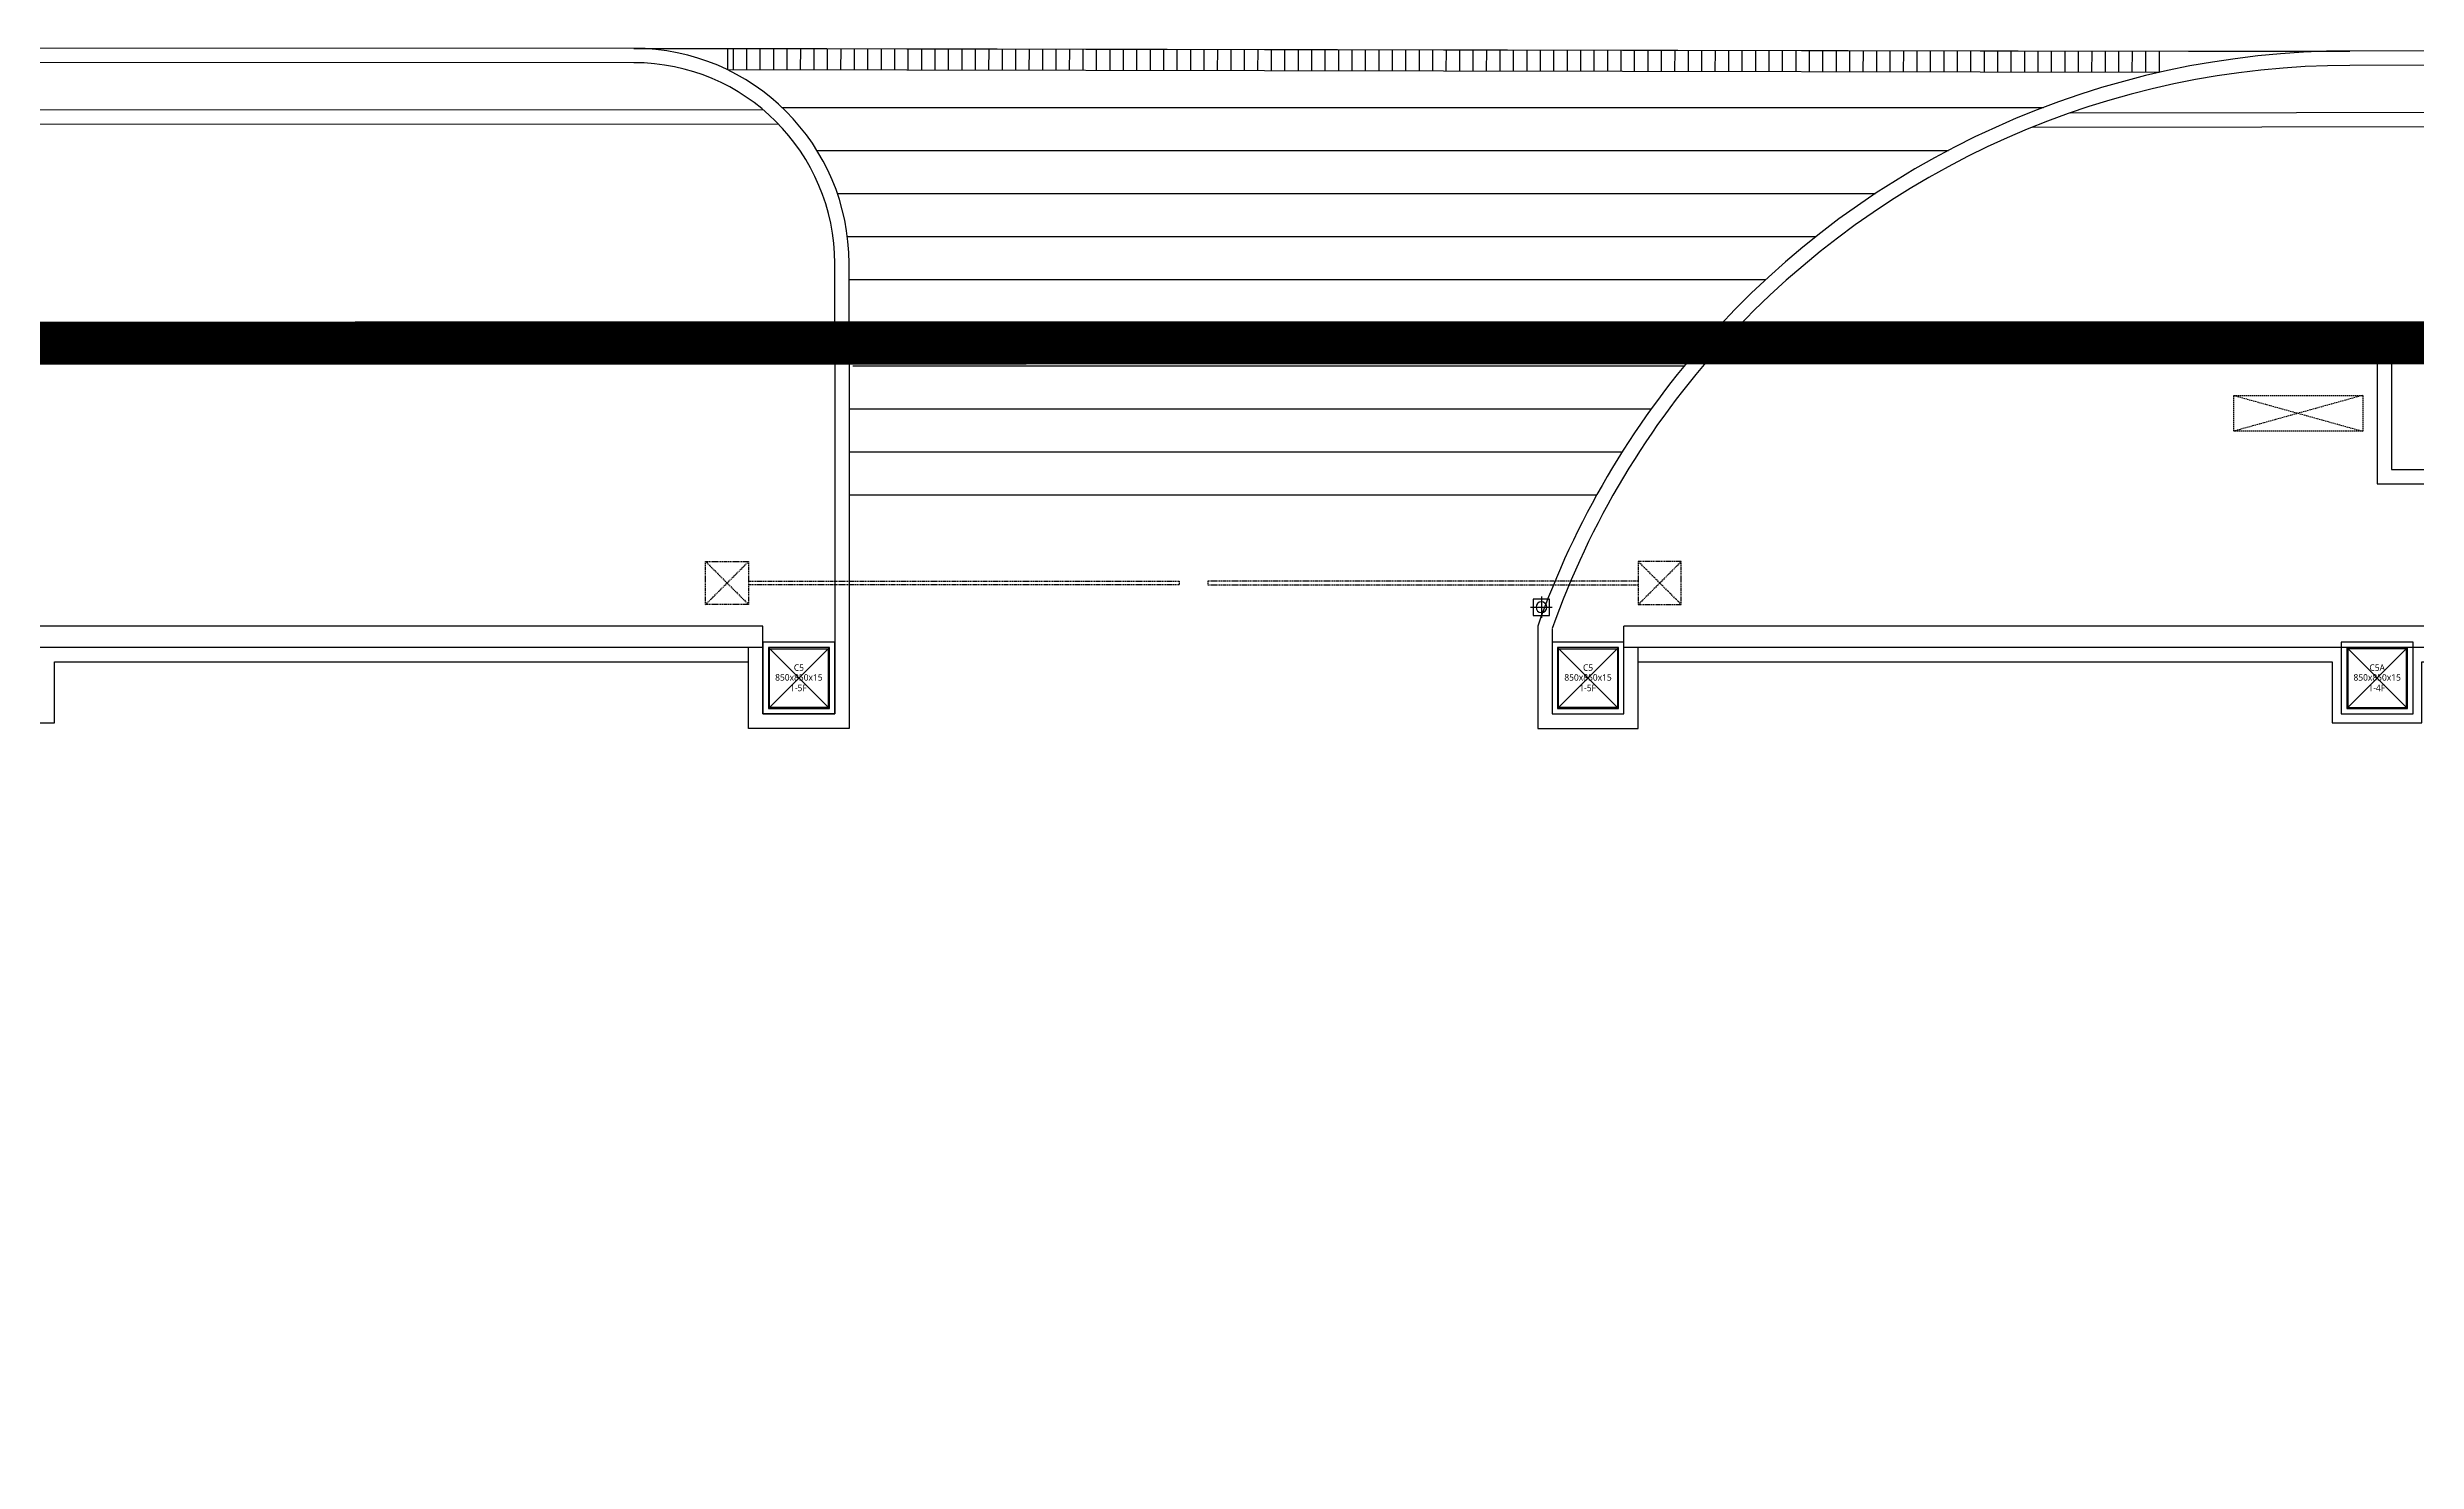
# Model space of a CAD drawing. Header units: millimetres. Extents: x -27104 to 125781, y -3376 to 46996.
# Drawn here: x 59090 to 59736, y 18834 to 19219 of the extents above; entities that cross this region are included whole.
import ezdxf
from ezdxf.enums import TextEntityAlignment as Align

# ---------------------------------------------------------------- set-up
doc = ezdxf.new("R2010")
doc.units = ezdxf.units.MM
doc.header["$LTSCALE"] = 100
doc.header["$MEASUREMENT"] = 0
doc.header["$PDSIZE"] = -10
doc.linetypes.add('DASHED', pattern=[0.75, 0.5, -0.25])
doc.linetypes.add('HIDDEN2', pattern=[0.1875, 0.125, -0.0625])
doc.layers.get('0').update_dxf_attribs({"linetype": 'CONTINUOUS'})
doc.layers.get('Defpoints').update_dxf_attribs({"color": 171, "linetype": 'CONTINUOUS'})
doc.layers.add('#프레임 라인', color=189, linetype='CONTINUOUS', plot=False)
for name, color, linetype in [('ELE9', 9, 'CONTINUOUS'), ('polesign', 7, 'HIDDEN2'), ('홈통', 6, 'CONTINUOUS')]:
    doc.layers.add(name, color=color, linetype=linetype)
doc.styles.add('TE', font='malgun_0.ttf')

# ---------------------------------------------------------------- blocks, each defined once
blk = doc.blocks.new('C5A-1-4F')
at = {"layer": '#프레임 라인', "ltscale": 0.1}
blk.add_lwpolyline([(-500, -500), (500, -500), (500, 500), (-500, 500)], close=True, dxfattribs=at)
for points in [[(-425, -425), (425, -425), (425, 425), (-425, 425)], [(-410, -410), (410, -410), (410, 410), (-410, 410)]]:
    blk.add_lwpolyline(points, close=True).dxf.unprotected_set("ltscale", 0)
at = {"layer": 'Defpoints', "ltscale": 10000}
for p, q in [((-425, -425), (425, 425)), ((425, -425), (-425, 425))]:
    blk.add_line(p, q, dxfattribs=at)
at = {"layer": 'Defpoints', "style": 'TE'}
for s, p in [('850x850x15', (0, -35)), ('C5A', (0, 102)), ('1-4F', (-6, -182))]:
    blk.add_text(s, height=90, dxfattribs=at).set_placement(p, align=Align.CENTER)
blk = doc.blocks.new('*U433')
at = {"color": 0, "linetype": 'ByBlock'}
for p, q in [((425, 425), (-425, 425)), ((-425, 425), (-425, -425)), ((-410, 410), (410, 410)), ((-410, -410), (-410, 410)), ((410, 410), (410, -410)), ((425, -425), (425, 425)), ((-425, -425), (425, -425)), ((410, -410), (-410, -410))]:
    blk.add_line(p, q, dxfattribs=at)
at = {"layer": 'Defpoints'}
blk.add_point((0, 0), dxfattribs=at)
blk = doc.blocks.new('C5-1-5F')
at = {"layer": '#프레임 라인', "ltscale": 0.1}
blk.add_lwpolyline([(-500, -500), (500, -500), (500, 500), (-500, 500)], close=True, dxfattribs=at)
at = {"layer": 'Defpoints', "ltscale": 10000}
for p, q in [((-425, -425), (425, 425)), ((425, -425), (-425, 425))]:
    blk.add_line(p, q, dxfattribs=at)
at = {"ltscale": 0.1}
blk.add_blockref('*U433', (0, 0), dxfattribs=at)
at = {"layer": 'Defpoints', "style": 'TE'}
for s, p in [('850x850x15', (0, -35)), ('C5', (0, 102)), ('1-5F', (-6, -182))]:
    blk.add_text(s, height=90, dxfattribs=at).set_placement(p, align=Align.CENTER)
blk = doc.blocks.new('A$C1f11f6d5')
at = {"layer": 'polesign', "ltscale": 1.5}
blk.add_lwpolyline([(500, 1800), (500, 0), (0, 0), (0, 1800)], close=True, dxfattribs=at)
for points in [[(0, 1800), (500, 0)], [(0, 0), (500, 1800)]]:
    blk.add_lwpolyline(points, dxfattribs=at)
blk = doc.blocks.new('A$C251c222b')
at = {"linetype": 'DASHED', "ltscale": 0.3}
blk.add_lwpolyline([(-105, 750), (495, 750), (495, 150), (-105, 150)], close=True, dxfattribs=at)
for points in [[(-105, 750), (495, 150)], [(-105, 150), (495, 750)], [(495, 475), (6495, 475), (6495, 425), (495, 425)]]:
    blk.add_lwpolyline(points, dxfattribs=at)
blk = doc.blocks.new('A$C64A97E52')
at = {"layer": '홈통', "color": 1}
for p, q in [((450, 200), (-50, 200)), ((200, 450), (200, -50))]:
    blk.add_line(p, q, dxfattribs=at)
at = {"layer": '홈통', "ltscale": 0.1}
blk.add_circle((200, 200), 125, dxfattribs=at)
blk = doc.blocks.new('fghghhjjhk')
at = {"layer": '홈통'}
blk.add_lwpolyline([(36494545, -795979), (36494320, -795979), (36494320, -796204), (36494545, -796204)], close=True, dxfattribs=at)
at = {"xscale": -0.6, "yscale": 0.6, "zscale": 0.6}
blk.add_blockref('A$C64A97E52', (36494553, -796211), dxfattribs=at)
blk = doc.blocks.new('sdmfklfmkgghghj')
blk.add_blockref('fghghhjjhk', (109900, -288000))
blk = doc.blocks.new('ggtyu')
at = {"layer": 'ELE9'}
h = blk.add_hatch(dxfattribs=at)
h.set_pattern_fill('ANSI31', color=253, scale=29.345677, angle=44.88382)
h.set_pattern_definition([(89.8838194, (-653922.0426, 19993.8394), (-3.668202074, 0.007438149), [])])
h.paths.add_polyline_path([(59085.86, 19382.86), (59476.16, 19382.07), (59476.15, 19376.29), (59085.85, 19376.99)])
at = {"layer": 'ELE9', "color": 253, "ltscale": 0.1}
blk.add_line((59118.93, 19302.55), (59118.93, 19324.18), dxfattribs=at)
for points in [[(59060.26, 19382.87), (58507.12, 19383.05), (57954.15, 19383.13), (57522.91, 19382.75), (56770.52, 19382.69), (56658.44, 19382.93)], [(58244.2, 19383.09), (58244.2, 19362.06), (59099.56, 19362.32)], [(59060.26, 19382.87), (59112.82, 19382.86), (59484.15, 19382.06), (59528.17, 19382.13)], [(58248.11, 19379.17), (58248.11, 19365.97), (59095.35, 19366.23)], [(60130.38, 19382.73), (59875.29, 19382.72), (59528.17, 19382.13)], [(60130.38, 19378.82), (59875.3, 19378.81), (59528.17, 19378.22)], [(59452.02, 19365.3), (60130.38, 19366.31)], [(59441.59, 19361.37), (60130.38, 19362.4)], [(59118.93, 19302.55), (59118.93, 19197.49), (59091.54, 19197.49), (59091.54, 19219.5)], [(59118.93, 19261.12), (59322.81, 19261.13)], [(59306.74, 19225.37), (59306.74, 19197.49), (59334.13, 19197.49), (59334.13, 19219.5)], [(59310.65, 19224.66), (59310.65, 19201.4), (59330.22, 19201.4), (59330.22, 19225.37)], [(59757.69, 19225.37), (59330.22, 19225.37)], [(59095.45, 19219.5), (56460.21, 19219.5)], [(58232.2, 19198.96), (58256.65, 19198.96), (58256.65, 19215.59), (58447.4, 19215.59), (58447.4, 19198.96), (58471.86, 19198.96), (58471.86, 19215.59), (58662.6, 19215.59), (58662.6, 19198.96), (58687.06, 19198.96), (58687.06, 19215.59), (58877.81, 19215.59), (58877.81, 19198.96), (58902.26, 19198.96), (58902.26, 19215.59), (59091.54, 19215.59)], [(59757.69, 19219.5), (59330.22, 19219.5)], [(59334.13, 19215.59), (59523.41, 19215.59), (59523.41, 19198.96), (59547.86, 19198.96), (59547.86, 19215.59), (59740.08, 19215.59)]]:
    blk.add_lwpolyline(points, dxfattribs=at)
for points in [[(59085.86, 19382.86), (59476.16, 19382.07), (59476.15, 19376.29), (59085.85, 19376.99)], [(59535.64, 19264.14), (59966.04, 19264.14), (59966.04, 19302.63), (59535.64, 19302.63)], [(59539.55, 19268.05), (59962.13, 19268.05), (59962.13, 19298.72), (59539.55, 19298.72)], [(59527.32, 19202.87), (59543.95, 19202.87), (59543.95, 19219.5), (59527.32, 19219.5)]]:
    blk.add_lwpolyline(points, close=True, dxfattribs=at)
for points in [[(59115.02, 19302.55), (59115.02, 19324.18, 0.414119), (59060.26, 19378.96), (58507.12, 19379.14), (57954.15, 19379.21), (57522.91, 19378.84), (56770.52, 19378.77), (56658.44, 19379.02)], [(59115.02, 19302.55), (59115.02, 19201.4), (59095.45, 19201.4), (59095.45, 19225.37), (56460.21, 19225.37), (56460.21, 19205.8), (56440.65, 19205.8), (56440.65, 19224.7, -0.102472), (56488.97, 19304.91, -0.080568)]]:
    blk.add_lwpolyline(points, format="xyb", dxfattribs=at)
at = {"layer": 'ELE9', "color": 253, "ltscale": 5}
for points in [[(59100.61, 19366.78), (59444.68, 19366.78)], [(59110.16, 19355.05), (59418.7, 19355.05)], [(59115.72, 19343.31), (59398.86, 19343.31)], [(59118.46, 19331.57), (59382.62, 19331.57)], [(59118.93, 19319.83), (59368.89, 19319.83)], [(59118.93, 19308.09), (59357.05, 19308.09)], [(59119.91, 19296.35), (59346.74, 19296.35)], [(59118.93, 19284.62), (59337.71, 19284.62)], [(59118.93, 19272.88), (59329.77, 19272.88)]]:
    blk.add_lwpolyline(points, dxfattribs=at)
at = {"layer": 'ELE9', "color": 253, "ltscale": 10, "const_width": 11.74}
blk.add_lwpolyline([(56050.66, 16905.19), (60130.09, 16905.19), (60130.38, 19302.64), (58117.4, 19302.45)], dxfattribs=at)
at = {"layer": 'ELE9', "color": 253, "ltscale": 0.1}
for centre, radius, start, end in [((59060.24, 19324.18), 58.69, 0, 89.9815), ((59528.17, 19147.37), 234.77, 90, 138.61605), ((59528.17, 19147.37), 230.85, 90, 137.75447)]:
    blk.add_arc(centre, radius, start, end, dxfattribs=at)
at = {"layer": 'ELE9', "color": 253}
for radius, start, end in [(234.77, 138.61605, 160.59425), (230.85, 137.75447, 160.42977)]:
    blk.add_arc((59528.17, 19147.37), radius, start, end, dxfattribs=at)
at = {"layer": 'ELE9', "color": 253, "ltscale": 0.1, "xscale": 0.01956378461538462, "yscale": 0.01956378461538462, "zscale": 0.01956378461538462, "rotation": 270}
blk.add_blockref('A$C1f11f6d5', (59496.51, 19288.27), dxfattribs=at)
at = {"layer": 'ELE9', "color": 253, "ltscale": 0.1, "yscale": 0.01956378461538462, "zscale": 0.01956378461538462}
for name, p, xscale in [('A$C251c222b', (59081.85, 19228.3), 0.01956378461538462), ('A$C251c222b', (59343.82, 19228.3), -0.01956378461538462), ('sdmfklfmkgghghj', (-656811.56, 40439.43), 0.01956378461538462), ('C5-1-5F', (59105.23, 19211.18), 0.01956378461538462), ('C5-1-5F', (59320.44, 19211.18), 0.01956378461538462), ('C5A-1-4F', (59535.64, 19211.18), 0.01956378461538462)]:
    blk.add_blockref(name, p, dxfattribs=dict(at, xscale=xscale))

msp = doc.modelspace()

# ---------------------------------------------------------------- block references
msp.add_blockref('ggtyu', (189.46, -163.8))

doc.saveas('drawing.dxf')
